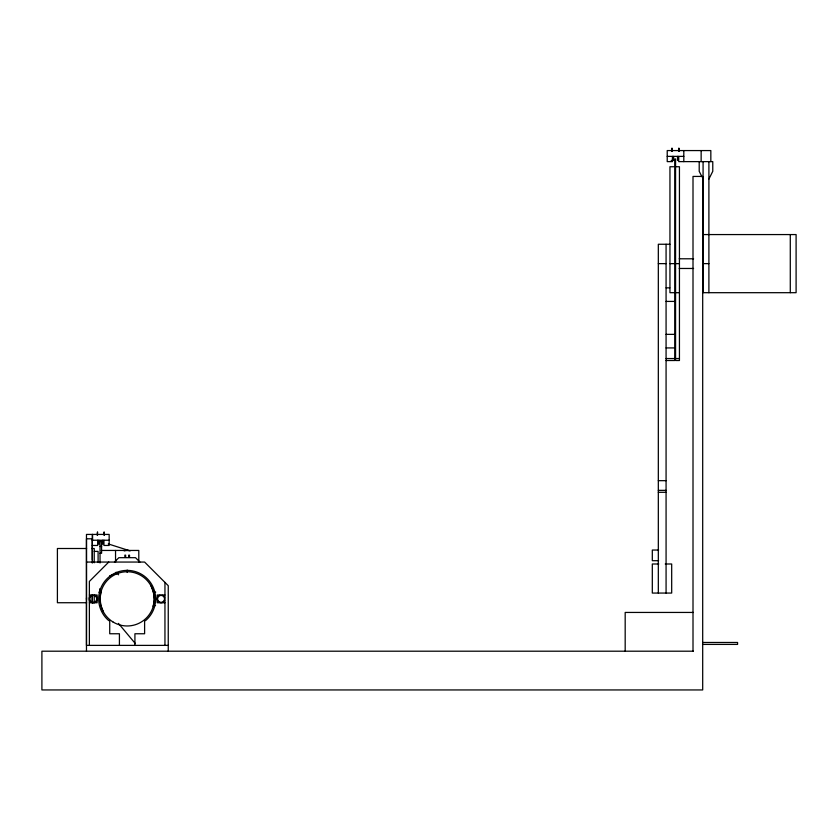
<?xml version="1.0" encoding="UTF-8"?>
<svg xmlns="http://www.w3.org/2000/svg" width="838" height="838" viewBox="0 0 838 838"><rect width="100%" height="100%" fill="white"/><g stroke="black" fill="none" stroke-linecap="round" stroke-linejoin="round"><path stroke-width="1.26" d="M89.373 601.014L89.373 597.096M92.285 602.752L92.285 595.001M92.285 560.004L92.285 538.803L86.471 538.803L86.471 645.386L168.249 645.386L168.249 651.199M168.249 645.386L168.249 585.699L144.607 562.057L86.471 562.057M101.199 591.041L100.068 598.028L100.78 605.078L103.294 611.698M153.165 606.66L154.297 599.683L153.406 592.131L155.711 592.131M708.896 179.06L712.771 171.308L712.771 161.619L678.717 161.619L678.717 156.381M108.751 562.057L89.373 581.436L89.373 645.386M114.471 562.057L118.849 557.679L135.515 557.679L139.894 562.057M109.747 575.821L118.252 573.098M98.811 592.141L101.031 592.12M153.344 605.591L155.554 605.581M667.216 156.381L683.808 156.381M671.207 160.456L673.626 160.456L673.626 156.381M673.626 166.741L669.95 166.741L669.95 292.692L679.44 292.692M675.564 166.741L679.44 166.741L679.44 360.518L675.564 360.518L675.564 158.99M703.082 234.567L796.1 234.567L796.1 292.692L703.082 292.692L703.082 161.619M669.95 244.256L658.322 244.256L658.322 593.063M679.199 258.785L693.581 258.785M658.322 263.635L666.074 263.635M669.95 263.635L679.44 263.635M703.082 263.624L708.896 263.624M679.199 268.474L693.581 268.474M666.074 287.853L669.813 287.853M666.074 301.418L674.789 301.418M666.053 334.362L674.789 334.362M666.053 347.927L674.789 347.927M666.074 358.549L674.789 358.549M675.564 358.549L679.44 358.549M666.074 360.518L674.789 360.518L674.789 158.99M658.322 480.666L666.074 480.666M658.322 490.356L666.074 490.356M658.322 492.294L666.074 492.294M92.285 540.238L109.16 540.238M92.285 545.465L97.658 545.465L97.658 540.238M100.036 546.439L101.587 546.439M86.607 548.502L57.403 548.502L57.403 602.731L86.607 602.731M91.677 548.502L94.223 548.502L94.223 562.769M658.616 550.042L652.31 550.042L652.31 560.695L658.616 560.695M101.325 550.451L138.794 550.451L138.794 561.952M94.223 551.394L98.098 551.394L98.098 562.539M100.036 553.29L101.587 553.29L101.587 540.761M658.773 563.995L652.31 563.995L652.31 593.063L671.688 593.063L671.688 563.995L665.236 563.995M89.373 595.001L97.124 595.001L97.124 602.752L89.373 602.752M164.95 595.001L157.198 595.001L157.198 602.752L164.95 602.752M693.351 612.442L625.179 612.442L625.179 651.199M702.694 642.474L737.576 642.474L737.576 644.412L702.694 644.412M693.351 651.199L41.9 651.199L41.9 689.946L702.694 689.946L702.694 176.43L693.005 176.43L693.005 651.199M108.27 543.935L130.162 550.901M98.434 540.772L103.357 542.354M116.053 572.239L118.619 574.805M118.441 623.399L135.18 643.385M701.982 176.839L699.206 171.308L699.206 161.619M151.081 586.003L153.595 592.634M790.286 234.567L790.286 292.692M710.834 161.619L710.834 150.568L667.216 150.568L667.216 161.619L672.422 161.619L672.422 156.381M708.896 161.619L708.896 292.692M701.144 150.568L701.144 161.619M683.808 150.568L683.808 161.619M679.157 151.437L678.864 148.054L678.864 151.437M677.502 156.381L677.502 160.456M672.275 151.437L671.982 148.054L671.982 151.437M666.074 244.256L666.074 593.063M164.95 582.4L164.95 645.386M134.918 645.386L134.918 633.758L144.607 633.758L144.607 621.094L146.105 620.151A28.482 28.482 0 0 0 147.687 579.121A28.482 28.482 0 0 0 106.636 579.121A28.482 28.482 0 0 0 108.217 620.151L109.726 621.094L109.726 633.758L119.415 633.758L119.415 645.386M129.513 557.417L129.513 555.154L128.738 555.154L128.738 557.417M127.187 570.05L127.187 572.469M125.637 557.417L125.637 555.154L124.862 555.154L124.862 557.417M115.539 550.451L115.539 562.256M104.394 535.293L104.101 531.9L104.101 535.293M103.954 540.238L103.954 545.465L109.16 545.465L109.16 534.424L86.471 534.424L86.471 651.199M102.749 540.238L102.749 544.302M100.036 540.761L100.036 563M98.874 540.238L98.874 544.302M97.512 535.293L97.512 531.9L97.229 535.293M94.223 595.336L94.223 602.731M92.578 534.424L92.578 540.238M92.285 534.424L92.285 563.063M92.285 595.682L92.285 602.899M164.667 600.364A3.876 3.876 0 0 1 163.431 601.946M162.551 602.438A3.876 3.876 0 0 1 159.587 602.428M158.717 601.914A3.876 3.876 0 0 1 158.005 601.192M157.502 600.312A3.876 3.876 0 0 1 157.523 597.347M158.036 596.467A3.876 3.876 0 0 1 159.639 595.263M162.603 595.284A3.876 3.876 0 0 1 163.473 595.797M164.185 596.52A3.876 3.876 0 0 1 164.688 597.389M86.523 599.526A6.777 6.777 0 0 1 86.576 597.756M96.946 600.092A3.876 3.876 0 0 1 96.496 601.003M95.836 601.768A3.876 3.876 0 0 1 92.033 602.522M91.122 602.082A3.876 3.876 0 0 1 90.357 601.412M89.802 600.574A3.876 3.876 0 0 1 91.552 595.378M94.516 595.179A3.876 3.876 0 0 1 96.747 597.138M124.171 550.901A9.689 9.689 0 0 1 129.178 550.639M100.036 588.925L100.036 592.665L100.036 588.925M112.91 621.922A27.13 27.13 0 0 0 154.297 599.673A27.13 27.13 0 0 0 114.335 574.962A27.13 27.13 0 0 0 112.91 621.922M159.335 601.894A3.488 3.488 0 0 0 164.562 598.877A3.488 3.488 0 0 0 159.335 595.849A3.488 3.488 0 0 0 159.335 601.894M91.51 601.894A3.488 3.488 0 0 0 96.737 598.877A3.488 3.488 0 0 0 91.51 595.849A3.488 3.488 0 0 0 91.51 601.894"/></g></svg>
